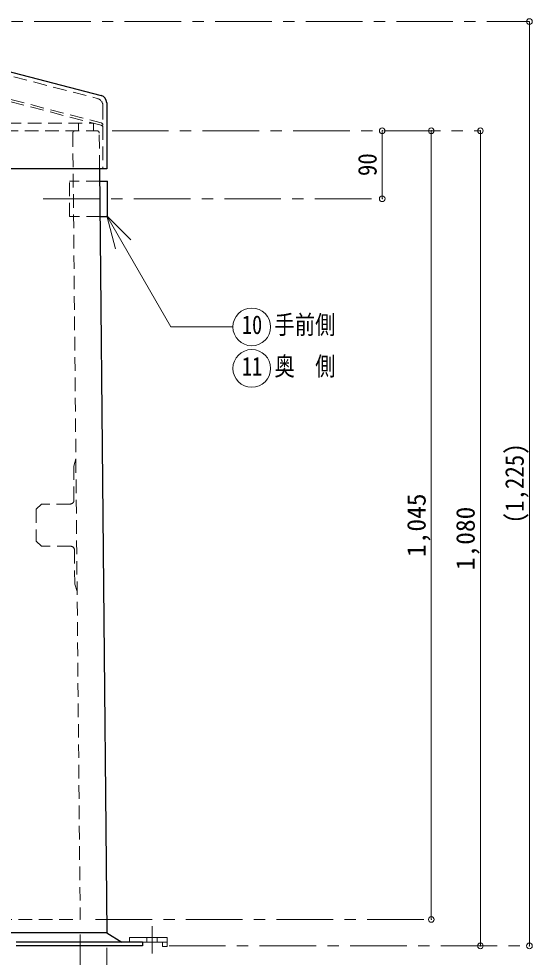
# Model space of a CAD drawing. Units: millimetres at full size, sheet at 1:15; details may follow other scales. Extents: x -3186 to 2889, y -2031 to 2184.
# Drawn here: x 270 to 951, y -1261 to -17 of the extents above; entities that cross this region are included whole.
import ezdxf
from ezdxf.enums import TextEntityAlignment as Align

# ---------------------------------------------------------------- set-up
doc = ezdxf.new("R2010")
doc.units = ezdxf.units.MM
doc.header["$LTSCALE"] = 15
doc.header["$PDMODE"] = 32
doc.header["$PDSIZE"] = 7.5
doc.linetypes.add('CHAIN1', pattern=[8, 5, -1, 1, -1])
doc.linetypes.add('DASHED1', pattern=[1.8, 1.2, -0.6])
doc.layers.add('0-0', color=7, linetype='Continuous', lineweight=18)
doc.styles.add('ＭＳ ゴシック', font='')
doc.styles.get('ＭＳ ゴシック').set_extended_font_data('MS Gothic')

msp = doc.modelspace()

# ---------------------------------------------------------------- linework, layer by layer
at = {"layer": '0-0', "color": 5, "lineweight": 25}
for p, q in [((3.08, -21.35), (379.36, -119.08)), ((386.85, -128.76), (386.85, -216.03)), ((386.85, -216.03), (-131.26, -216.03)), ((377.32, -216.03), (386.85, -1228.24)), ((377.47, -232.24), (387.69, -232.24)), ((387.69, -279.24), (387.69, -232.24)), ((377.91, -279.24), (387.69, -279.24)), ((386.85, -1228.24), (-683.15, -1228.24)), ((386.85, -1228.24), (406.85, -1240.74)), ((434.35, -1240.74), (266.85, -1240.74)), ((434.35, -1240.74), (434.35, -1245.74)), ((434.35, -1245.74), (266.85, -1245.74))]:
    msp.add_line(p, q, dxfattribs=at)
at = {"layer": '0-0', "color": 4, "linetype": 'CHAIN1', "lineweight": 9}
for p, q in [((50.57, -21.03), (946.85, -21.03)), ((393.85, -165.74), (881.85, -165.74)), ((302.69, -255.74), (751.85, -255.74)), ((371.85, -1210.74), (816.85, -1210.74)), ((351.85, -1230.74), (351.85, -1495.74)), ((446.85, -1219.74), (446.85, -1255.74)), ((386.85, -1248.24), (386.85, -1560.74)), ((469.35, -1245.74), (946.85, -1245.74))]:
    msp.add_line(p, q, dxfattribs=at)
at = {"layer": '0-0', "color": 4, "lineweight": 9}
for p, q in [((946.85, -21.03), (946.85, -1245.74)), ((751.85, -165.74), (751.85, -255.74)), ((816.85, -165.74), (816.85, -1210.74)), ((881.85, -165.74), (881.85, -1245.74))]:
    msp.add_line(p, q, dxfattribs=at)
at = {"layer": '0-0', "linetype": 'DASHED1'}
for p, q in [((2.44, -26.35), (374.36, -122.95)), ((-1.77, -59.35), (379.6, -158.41)), ((-1.39, -56.35), (379.6, -155.31)), ((381.85, -132.63), (381.85, -216.03)), ((-230.6, -155.74), (369.35, -155.74)), ((369.35, -155.74), (369.35, -165.74)), ((-234.59, -165.74), (373.87, -165.74)), ((341.87, -168.77), (351.68, -1210.74)), ((377.32, -216.03), (376.87, -168.72)), ((377.47, -232.24), (337.69, -232.24)), ((337.69, -279.24), (337.69, -232.24)), ((377.91, -279.24), (337.69, -279.24)), ((-647.99, -1210.74), (351.68, -1210.74))]:
    msp.add_line(p, q, dxfattribs=at)
at = {"layer": '0-0', "color": 4, "linetype": 'DASHED1', "lineweight": 9}
for p, q in [((349.35, -155.74), (349.35, -165.74)), ((345.94, -600.24), (343.03, -610.24)), ((343.45, -655.2), (343.03, -610.24)), ((300.29, -660.24), (293.53, -667)), ((293.53, -667), (293.53, -709.49)), ((338.45, -660.24), (300.29, -660.24)), ((293.53, -709.49), (300.29, -716.24)), ((339.07, -716.24), (300.29, -716.24)), ((344.07, -721.2), (344.5, -766.24)), ((344.5, -766.24), (347.59, -776.24)), ((439.85, -1234.74), (439.85, -1240.74)), ((453.85, -1234.74), (453.85, -1240.74))]:
    msp.add_line(p, q, dxfattribs=at)
at = {"layer": '0-0'}
for p, q in [((386.98, -278.54), (398.63, -322.01)), ((386.98, -278.54), (418.8, -310.36)), ((386.98, -278.54), (471.86, -425.55)), ((471.86, -425.55), (554, -425.55)), ((416.85, -1234.74), (416.85, -1240.74)), ((416.85, -1234.74), (466.85, -1234.74)), ((434.35, -1240.74), (466.85, -1240.74)), ((466.85, -1234.74), (466.85, -1246.74))]:
    msp.add_line(p, q, dxfattribs=at)
msp.add_lwpolyline([(460.85, -1240.74), (460.85, -1246.74), (466.85, -1246.74)], dxfattribs=at)
for centre in [(579, -425.55), (579, -480.55)]:
    msp.add_circle(centre, 25, dxfattribs=at)
at = {"layer": '0-0', "linetype": 'DASHED1'}
for centre, radius, start, end in [((371.85, -132.63), 10, 0, 75.43972), ((378.85, -158.21), 3, 0, 75.43972), ((378.85, -161.31), 3, 0, 75.43972), ((344.87, -168.74), 3, 90, 180.53924), ((373.87, -168.74), 3, 0.53924, 90)]:
    msp.add_arc(centre, radius, start, end, dxfattribs=at)
at = {"layer": '0-0', "color": 5, "lineweight": 25}
msp.add_arc((376.85, -128.76), 10, 0, 75.43972, dxfattribs=at)
at = {"layer": '0-0', "color": 4, "linetype": 'DASHED1', "lineweight": 9}
for centre, start, end in [((338.45, -655.24), 270, 0.53924), ((339.07, -721.24), 0.53924, 90)]:
    msp.add_arc(centre, 5, start, end, dxfattribs=at)
at = {"layer": '0-0', "color": 1}
for p in [(946.85, -21.03), (751.85, -165.74), (816.85, -165.74), (881.85, -165.74), (751.85, -255.74), (816.85, -1210.74), (881.85, -1245.74), (946.85, -1245.74)]:
    msp.add_point(p, dxfattribs=at)

# ---------------------------------------------------------------- texts
at = {"layer": '0-0', "style": 'ＭＳ ゴシック', "width": 0.9}
for s, p in [('90', (751.85, -225.74)), ('(1,225)', (946.85, -685.89))]:
    msp.add_text(s, height=24.74, rotation=90, dxfattribs=at).set_placement(p, align=Align.BOTTOM_LEFT)
at = {"layer": '0-0', "style": 'ＭＳ ゴシック', "width": 0.8}
for s, p in [('手前側', (609, -442.43)), ('10', (565.88, -442.43)), ('11', (565.88, -497.43)), ('奥\u3000側', (609, -497.43))]:
    msp.add_text(s, height=24.74, dxfattribs=at).set_placement(p, align=Align.BOTTOM_LEFT)
at = {"layer": '0-0', "style": 'ＭＳ ゴシック'}
for s, p in [('1,045', (816.85, -730.43)), ('1,080', (881.85, -747.93))]:
    msp.add_text(s, height=24.74, rotation=90, dxfattribs=at).set_placement(p, align=Align.BOTTOM_LEFT)

doc.saveas('drawing.dxf')
